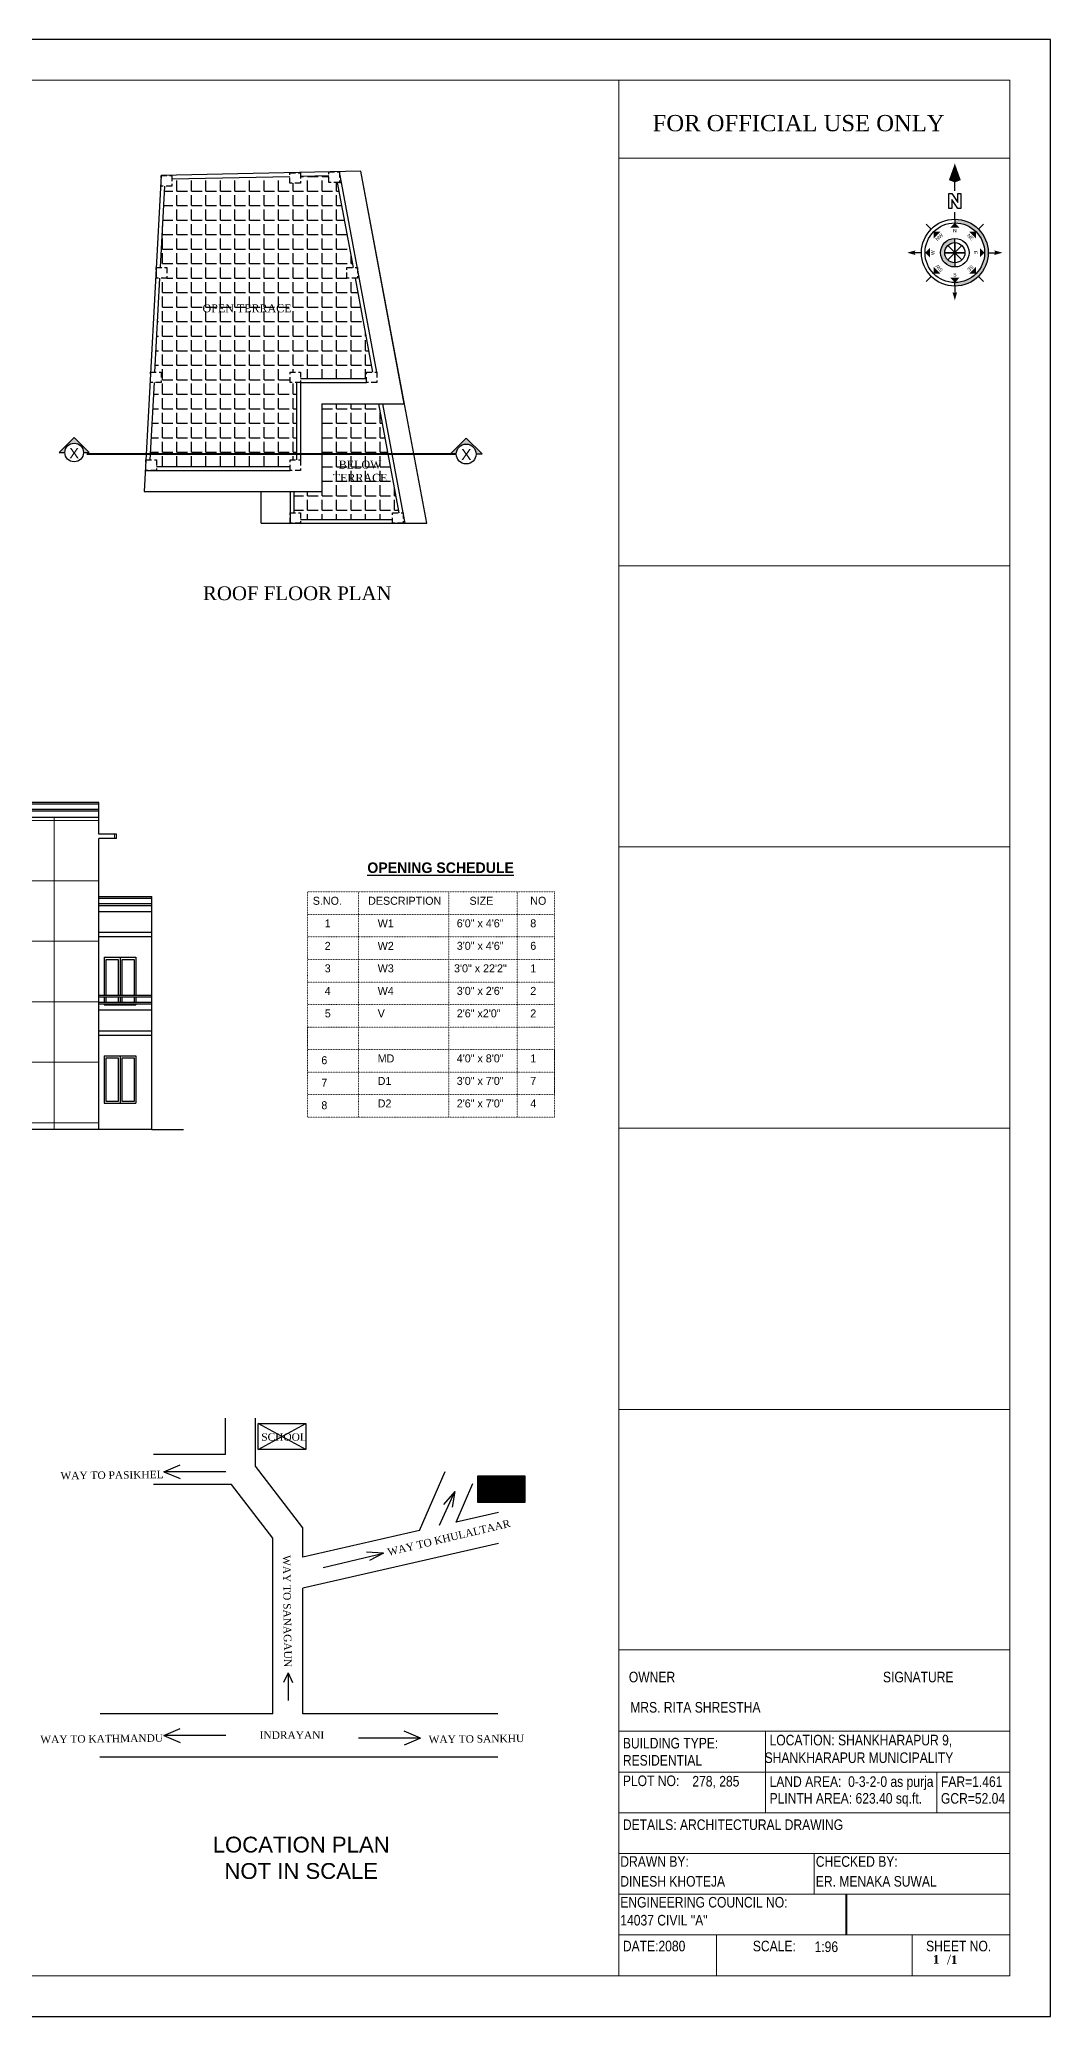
# Model space of a CAD drawing. Header units: inches. Extents: x 45643 to 67490, y -6777 to -1282.
# Drawn here: x 60290 to 61440, y -5508 to -3260 of the extents above; entities that cross this region are included whole.
import ezdxf
from ezdxf.enums import TextEntityAlignment as Align

# ---------------------------------------------------------------- set-up
doc = ezdxf.new("R2010")
doc.units = ezdxf.units.IN
doc.header["$MEASUREMENT"] = 0
for name, pattern in [('ACAD_ISO10W100', [18.5, 12, -3, 0.5, -3]), ('DOT', [0.25, 0, -0.25]), ('HIDDEN', [9.525, 6.35, -3.175])]:
    doc.linetypes.add(name, pattern=pattern)
for name, color, linetype, lineweight in [('1', 7, 'Continuous', 25), ('A-Wall', 250, 'Continuous', 40), ('A_hatch', 253, 'Continuous', 5), ('DW-SEC', 24, 'Continuous', 25), ('ELE1', 3, 'Continuous', 9), ('ELEVATION', 6, 'Continuous', 30), ('hatch', 30, 'Continuous', 5), ('Text', 7, 'Continuous', 9), ('Text 0.200', 122, 'Continuous', 20)]:
    doc.layers.add(name, color=color, linetype=linetype, lineweight=lineweight)
doc.layers.add('AG-DIAGRAM', color=7, linetype='Continuous', true_color=0xfecc66)
doc.layers.add('DIM', color=5, linetype='Continuous')
doc.layers.add('T-TEXT', color=1, linetype='Continuous')
doc.styles.add('CEAD 1', font='arial.ttf')
doc.styles.add('ordinary', font='ARIALN.TTF')
doc.styles.add('RomanS', font='stylu.ttf', dxfattribs={"height": 2})
doc.styles.add('salik subedi', font='arial.ttf')
doc.styles.get("Standard").update_dxf_attribs({"font": 'times.ttf'})
doc.styles.add('style2', font='stylu.ttf')
doc.styles.add('text-arial', font='arial.ttf', dxfattribs={"width": 0.95})
doc.styles.add('times new roman', font='times.ttf', dxfattribs={"height": 6})
pattern_1 = [(0, (14939.397, 0), (0, 16.5), [12, -4.5]), (90, (14939.397, 0), (-16.5, 1e-15), [12, -4.5])]

# ---------------------------------------------------------------- blocks, each defined once
blk = doc.blocks.new('Anno_North_J_Metric')
h = blk.add_hatch(color=0)
h.paths.add_polyline_path([(-4.17, 0), (-4.68, 0, 1), (4.68, 0), (4.17, 0, -1)])
h.paths.add_polyline_path([(1.41, 0), (2, 0, 1), (-2, 0), (-1.41, 0, -1)])
at = {"color": 0}
for p, q in [((0, 4.68), (0, 5.67)), ((-3.31, 3.31), (-4.01, 4.01)), ((3.31, 3.31), (4.01, 4.01)), ((-4.68, 0), (-5.67, 0)), ((-4.68, 0), (-4.17, 0)), ((-1.41, 0), (-2, 0)), ((1.41, 0), (-1.41, 0)), ((-1.41, 0), (1.41, 0)), ((1, 1), (-1, -1)), ((1, -1), (-1, 1)), ((-1, -1), (1, 1)), ((-1, 1), (1, -1)), ((0, -1.41), (0, 1.41)), ((0, 1.41), (0, -1.41)), ((1.41, 0), (2, 0)), ((4.68, 0), (4.17, 0)), ((4.68, 0), (5.67, 0)), ((8.67, 0), (9.83, 0)), ((-3.31, -3.31), (-4.01, -4.01)), ((0, -4.68), (0, -5.67)), ((3.31, -3.31), (4.01, -4.01))]:
    blk.add_line(p, q, dxfattribs=at)
at = {"color": 0, "linetype": 'ByBlock'}
for p, q in [((6.17, 0.82), (8.27, 0.82)), ((6.17, 0.4), (6.17, 0.82)), ((6.17, -0.44), (7.43, 0.4)), ((7.43, 0.4), (6.17, 0.4)), ((8.27, 0.4), (7.01, -0.44)), ((8.27, 0.82), (8.27, 0.4)), ((6.17, -0.86), (6.17, -0.44)), ((8.27, -0.86), (6.17, -0.86)), ((7.01, -0.44), (8.27, -0.44)), ((8.27, -0.44), (8.27, -0.86))]:
    blk.add_line(p, q, dxfattribs=at)
at = {"color": 0}
for radius in [4.68, 4.17, 2, 1.41]:
    blk.add_circle((0, 0), radius, dxfattribs=at)
for points in [[(-0.33, 5.5), (0, 5.67), (0, 6.67)], [(0, 6.67), (0.33, 5.5), (0, 5.67)], [(-2.95, 2.95), (-2, 2.95), (-2.95, 2)], [(0, 4.17), (0.67, 3.5), (-0.67, 3.5)], [(2.95, 2.95), (2.95, 2), (2, 2.95)], [(-6.67, 0), (-5.5, 0.33), (-5.67, 0)], [(-5.5, -0.33), (-5.67, 0), (-6.67, 0)], [(-4.17, 0), (-3.5, 0.67), (-3.5, -0.67)], [(4.17, 0), (3.5, -0.67), (3.5, 0.67)], [(12.5, 0), (10.17, 0.83), (9.83, 0)], [(9.83, 0), (10.17, -0.83), (12.5, 0)], [(-2.95, -2.95), (-2.95, -2), (-2, -2.95)], [(2.95, -2.95), (2, -2.95), (2.95, -2)], [(0, -4.17), (-0.67, -3.5), (0.67, -3.5)], [(0, -6.67), (-0.33, -5.5), (0, -5.67)], [(0.33, -5.5), (0, -5.67), (0, -6.67)]]:
    blk.add_solid(points, dxfattribs=at)
at = {"color": 0, "style": 'RomanS'}
blk.add_text('W', height=0.5, dxfattribs=at).set_placement((0, 2.83), align=Align.CENTER)
for s, rotation, p in [('S', 270, (-3.33, 0)), ('SW', 45, (-2, 2)), ('NW', 315, (2, 2)), ('N', 270, (2.83, 0)), ('SE', 135, (-2, -2)), ('E', 180, (0, -2.67)), ('NE', 225, (2, -2))]:
    blk.add_text(s, height=0.5, rotation=rotation, dxfattribs=at).set_placement(p, align=Align.CENTER)
blk = doc.blocks.new('SECTION-TAG')
at = {"layer": 'hatch'}
h = blk.add_hatch(color=256, dxfattribs=at)
h.dxf.hatch_style = 1
h.paths.add_polyline_path([(0.22, 0), (0.352, 0), (0, 0.352), (-0.352, 0), (-0.22, 0, -1)])
at = {"layer": 'AG-DIAGRAM'}
for p, q in [((0, 0.352), (-0.352, 0)), ((-0.352, 0), (-0.22, 0)), ((0.352, 0), (0, 0.352)), ((0.22, 0), (0.352, 0))]:
    blk.add_line(p, q, dxfattribs=at)
blk.add_circle((0, 0), 0.22, dxfattribs=at)

msp = doc.modelspace()

# ---------------------------------------------------------------- hatches: boundary and pattern name
at = {"layer": '1', "ltscale": 5}
h = msp.add_hatch(dxfattribs=at)
h.set_pattern_fill('ANSI31', color=11, scale=4.082329, angle=180, style=0)
h.set_pattern_definition([(225, (60842.1821, -5174.03636), (0.3608303, -0.3608303), [])])
h.paths.add_polyline_path([(60788, -4893.2), (60842.2, -4893.2), (60842.2, -4922.7), (60788, -4922.7)])
h.paths.add_polyline_path([(60831.3, -4901), (60801.4, -4901), (60801.4, -4914.1), (60831.3, -4914.1)], flags=24)
at = {"layer": 'A_hatch', "ltscale": 5}
h = msp.add_hatch(dxfattribs=at)
h.set_pattern_fill('ANSI37', color=11, scale=550, angle=45)
h.set_pattern_definition([(90, (-2324.59, -4491.416), (-68.75, 0), []), (180, (-2324.59, -4491.416), (-7e-15, -68.75), [])])
h.paths.add_polyline_path([(60357.7, -4275.2), (60357.7, -4168.2), (60377.6, -4168.2), (60377.6, -4163.2), (60357.7, -4163.2), (60357.7, -4144.2), (60022.2, -4144.2), (60022.2, -4163.2), (60022.2, -4275.2), (60022.2, -4387.2), (60022.2, -4499.2), (60357.7, -4499.2), (60357.7, -4387.2)])
at = {"layer": 'DW-SEC'}
h = msp.add_hatch(dxfattribs=at)
h.set_pattern_fill('ANGLE', color=256, scale=60)
h.set_pattern_definition(pattern_1)
h.paths.add_polyline_path([(60649.3, -3531.1), (60639.6, -3531.1), (60639.6, -3519.1), (60647, -3519.1), (60628.9, -3422.3), (60619.2, -3422.3), (60619.2, -3414.8), (60586.9, -3415.5), (60586.9, -3423.2), (60574.9, -3423.2), (60574.9, -3415.7), (60440.4, -3418.6), (60440.4, -3426.3), (60432.3, -3426.3), (60427.4, -3519.1), (60434.8, -3519.1), (60434.8, -3531.1), (60426.7, -3531.1), (60421, -3637.8), (60428.5, -3637.8), (60428.5, -3649.8), (60420.4, -3649.8), (60416.1, -3731), (60582.5, -3731), (60582.5, -3649.8), (60575, -3649.8), (60575, -3637.8), (60587, -3637.8), (60587, -3645.3), (60661.8, -3645.3), (60661.8, -3637.8), (60669.2, -3637.8)])
h.paths.add_polyline_path([(60575, -3737.8), (60582.5, -3737.8), (60582.5, -3731), (60416.1, -3731), (60415.7, -3737.8), (60423.2, -3737.8), (60423.2, -3745.3), (60575, -3745.3)])
h.paths.add_polyline_path([(60474.4, -3575), (60577.8, -3575), (60577.8, -3555.7), (60474.4, -3555.7)], flags=24)
h = msp.add_hatch(dxfattribs=at)
h.set_pattern_fill('ANGLE', color=256, scale=60)
h.set_pattern_definition(pattern_1)
h.paths.add_polyline_path([(60686.7, -3731), (60611, -3731), (60611, -3773.8), (60579.5, -3773.8), (60579.5, -3797.8), (60587, -3797.8), (60587, -3805.3), (60691.7, -3805.3), (60691.7, -3797.8), (60699.1, -3797.8)])
h.paths.add_polyline_path([(60676, -3673.8), (60611, -3673.8), (60611, -3731), (60686.7, -3731)])
h.paths.add_polyline_path([(60622, -3767.7), (60687.3, -3767.7), (60687.3, -3733.4), (60622, -3733.4)], flags=24)

# ---------------------------------------------------------------- linework, layer by layer
at = {"linetype": 'DOT', "lineweight": 5, "ltscale": 1.5}
for p, q in [((60652.8, -4229), (60652.8, -4485)), ((60755.7, -4229), (60755.7, -4485)), ((60833.2, -4229), (60833.2, -4485))]:
    msp.add_line(p, q, dxfattribs=at)
at = {"color": 5}
for p, q in [((60363.7, -4303.2), (60399.7, -4303.2)), ((60363.7, -4303.2), (60363.7, -4346.2)), ((60381.7, -4303.2), (60381.7, -4346.2)), ((60399.7, -4303.2), (60399.7, -4346.2)), ((60363.7, -4348.2), (60363.7, -4354.2)), ((60363.7, -4356.2), (60363.7, -4357.2)), ((60363.7, -4357.2), (60399.7, -4357.2)), ((60381.7, -4348.2), (60381.7, -4354.2)), ((60381.7, -4356.2), (60381.7, -4357.2)), ((60399.7, -4348.2), (60399.7, -4354.2)), ((60399.7, -4356.2), (60399.7, -4357.2)), ((60363.7, -4415.2), (60399.7, -4415.2)), ((60363.7, -4415.2), (60363.7, -4469.2)), ((60381.7, -4415.2), (60381.7, -4469.2)), ((60399.7, -4415.2), (60399.7, -4469.2)), ((60363.7, -4469.2), (60399.7, -4469.2))]:
    msp.add_line(p, q, dxfattribs=at)
at = {"linetype": 'DOT', "lineweight": 5, "ltscale": 1.5}
for points in [[(60594.8, -4229), (60875.6, -4229), (60875.6, -4254.6), (60594.8, -4254.6)], [(60594.8, -4280.2), (60875.6, -4280.2), (60875.6, -4305.8), (60594.8, -4305.8)], [(60594.8, -4382.6), (60875.6, -4382.6), (60875.6, -4408.2), (60594.8, -4408.2)]]:
    msp.add_lwpolyline(points, close=True, dxfattribs=at)
for points in [[(60875.6, -4254.6), (60875.6, -4280.2), (60594.8, -4280.2), (60594.8, -4254.6)], [(60594.8, -4305.8), (60594.8, -4280.2)], [(60875.6, -4280.2), (60875.6, -4305.8), (60652.8, -4305.8)], [(60875.6, -4305.8), (60875.6, -4331.4), (60594.8, -4331.4), (60594.8, -4305.8)], [(60875.6, -4331.4), (60875.6, -4357), (60594.8, -4357), (60594.8, -4331.4)], [(60652.8, -4382.6), (60594.8, -4382.6), (60594.8, -4357), (60652.8, -4357)], [(60875.6, -4357), (60875.6, -4382.6), (60833.2, -4382.6)], [(60594.8, -4485), (60594.8, -4382.6)], [(60875.6, -4382.6), (60875.6, -4433.8), (60594.8, -4433.8), (60594.8, -4382.6)], [(60875.6, -4408.2), (60875.6, -4459.4), (60594.8, -4459.4), (60594.8, -4408.2)], [(60594.8, -4485), (60875.6, -4485), (60875.6, -4408.2)]]:
    msp.add_lwpolyline(points, dxfattribs=at)
at = {"color": 5}
for points in [[(60366.1, -4346.2), (60366.1, -4305.7), (60379.6, -4305.7), (60379.6, -4346.2)], [(60384.1, -4346.2), (60384.1, -4305.7), (60397.6, -4305.7), (60397.6, -4346.2)], [(60366.1, -4354.2), (60366.1, -4348.2)], [(60379.6, -4348.2), (60379.6, -4354.2)], [(60384.1, -4354.2), (60384.1, -4348.2)], [(60397.6, -4348.2), (60397.6, -4354.2)]]:
    msp.add_lwpolyline(points, dxfattribs=at)
for points in [[(60366.1, -4417.7), (60379.6, -4417.7), (60379.6, -4467.1), (60366.1, -4467.1)], [(60384.1, -4417.7), (60397.6, -4417.7), (60397.6, -4467.1), (60384.1, -4467.1)]]:
    msp.add_lwpolyline(points, close=True, dxfattribs=at)
at = {"layer": '1', "color": 11, "ltscale": 5}
for p, q in [((60357.7, -4127.2), (60018.2, -4127.2)), ((60357.7, -4129.2), (60018.2, -4129.2)), ((60357.7, -4135.2), (60018.2, -4135.2)), ((60357.7, -4137.2), (60018.2, -4137.2)), ((60357.7, -4144.2), (60018.2, -4144.2)), ((60357.7, -4234.2), (60417.7, -4234.2)), ((60357.7, -4236.2), (60417.7, -4236.2)), ((60357.7, -4242.2), (60417.7, -4242.2)), ((60357.7, -4244.2), (60417.7, -4244.2)), ((60357.7, -4251.2), (60417.7, -4251.2)), ((60357.7, -4346.2), (60417.7, -4346.2)), ((60357.7, -4348.2), (60417.7, -4348.2)), ((60357.7, -4354.2), (60417.7, -4354.2)), ((60357.7, -4356.2), (60417.7, -4356.2)), ((60357.7, -4363.2), (60417.7, -4363.2)), ((60501.5, -4868.7), (60501.5, -4827.2)), ((60535.8, -4882), (60535.8, -4827.2)), ((60501.5, -4868.7), (60419.6, -4868.7)), ((60431.3, -4888.3), (60450, -4880.4)), ((60502, -4888.3), (60431.3, -4888.3)), ((60431.3, -4888.3), (60450, -4896.1)), ((60589.7, -4952.1), (60535.8, -4882)), ((60722.3, -4955.2), (60751.6, -4888)), ((60508.6, -4902.9), (60419.6, -4902.9)), ((60555.4, -4963.7), (60508.6, -4902.9)), ((60744.9, -4949.2), (60762.4, -4910.9)), ((60762.4, -4910.9), (60749.6, -4925.4)), ((60762.4, -4910.9), (60759.2, -4928.5)), ((60763.9, -4945.7), (60783, -4901.7)), ((60812, -4934.7), (60763.9, -4945.7)), ((60555.4, -5163.7), (60555.4, -4963.7)), ((60589.7, -4985.4), (60589.7, -4952.1)), ((60722.3, -4955.2), (60589.7, -4985.4)), ((60812, -4969.9), (60589.7, -5020.6)), ((60612.5, -4997.2), (60681.3, -4980.7)), ((60681.3, -4980.7), (60662, -4979.6)), ((60681.3, -4980.7), (60665.5, -4989.1)), ((60589.7, -5163.7), (60589.7, -5020.6)), ((60572.8, -5116.8), (60567.7, -5127.9)), ((60572.8, -5116.8), (60572.8, -5148.4)), ((60572.8, -5116.8), (60577.9, -5127.9)), ((60555.4, -5163.7), (60359.1, -5163.7)), ((60811.2, -5163.7), (60589.7, -5163.7)), ((60431.3, -5188.2), (60450, -5180.4)), ((60502, -5188.2), (60431.3, -5188.2)), ((60431.3, -5188.2), (60450, -5196.1)), ((60723.4, -5191.1), (60652.7, -5191.1)), ((60723.4, -5191.1), (60704.7, -5183.3)), ((60723.4, -5191.1), (60704.7, -5199)), ((60811.2, -5212.7), (60358.8, -5212.7))]:
    msp.add_line(p, q, dxfattribs=at)
at = {"layer": '1', "color": 1, "ltscale": 5}
for p, q in [((60538.6, -4863), (60592.8, -4833.5)), ((60592.8, -4863), (60538.6, -4833.5))]:
    msp.add_line(p, q, dxfattribs=at)
for points in [[(60592.8, -4863), (60538.6, -4863), (60538.6, -4833.5), (60592.8, -4833.5)], [(60842.2, -4893.2), (60788, -4893.2), (60788, -4922.7), (60842.2, -4922.7)]]:
    msp.add_lwpolyline(points, close=True, dxfattribs=at)
at = {"layer": 'A-Wall', "ltscale": 50}
msp.add_line((61207.4, -5368.7), (61207.4, -5415), dxfattribs=at)
at = {"layer": 'AG-DIAGRAM', "linetype": 'ACAD_ISO10W100', "lineweight": 15, "ltscale": 0.1, "const_width": 2.56}
msp.add_lwpolyline([(60343.6, -3731), (60764.1, -3731)], dxfattribs=at)
at = {"layer": 'Defpoints'}
msp.add_lwpolyline([(61439.7, -3259.7), (58262.1, -3259.7), (58262.1, -5507.7), (61439.7, -5507.7)], close=True, dxfattribs=at)
at = {"layer": 'ELE1'}
for p, q in [((60948.8, -5461.4), (60948.8, -3306)), ((61393.4, -3394.6), (60948.8, -3394.6)), ((61393.4, -3858.1), (60948.8, -3858.1)), ((61393.4, -4177.8), (60948.8, -4177.8)), ((61393.4, -4497.6), (60948.8, -4497.6)), ((61393.4, -4817.4), (60948.8, -4817.4))]:
    msp.add_line(p, q, dxfattribs=at)
msp.add_lwpolyline([(58308.5, -3306), (61393.4, -3306), (61393.4, -5461.4), (58308.5, -5461.4)], close=True, dxfattribs=at)
at = {"layer": 'ELEVATION'}
for p, q in [((60428.4, -3414.3), (60409.3, -3773.8)), ((60655.5, -3409.5), (60428.4, -3414.3)), ((60440.4, -3414.3), (60440.4, -3414.1)), ((60574.9, -3415.7), (60440.4, -3418.6)), ((60586.9, -3411.2), (60586.9, -3411)), ((60619.2, -3414.8), (60586.9, -3415.5)), ((60673.8, -3637.8), (60631.2, -3410)), ((60631.2, -3410.3), (60631.2, -3410)), ((60730.4, -3809.8), (60655.5, -3409.5)), ((60704.9, -3673.8), (60655.5, -3409.5)), ((60432.3, -3426.3), (60427.4, -3519.1)), ((60647, -3519.1), (60628.9, -3422.3)), ((60631.2, -3422.3), (60633.5, -3422.3)), ((60422.8, -3522.1), (60422.8, -3531.1)), ((60426.7, -3531.1), (60421, -3637.8)), ((60669.2, -3637.8), (60649.3, -3531.1)), ((60420.4, -3649.8), (60415.7, -3737.8)), ((60582.5, -3649.8), (60582.5, -3737.8)), ((60587, -3645.3), (60661.8, -3645.3)), ((60587, -3649.8), (60587, -3737.8)), ((60587, -3649.8), (60661.8, -3649.8)), ((60611, -3673.8), (60611, -3773.8)), ((60611, -3673.8), (60704.9, -3673.8)), ((60699.1, -3797.8), (60676, -3673.8)), ((60703.7, -3797.8), (60680.5, -3673.8)), ((60410.6, -3749.8), (60545, -3749.8)), ((60423.2, -3745.3), (60575, -3745.3)), ((60539, -3749.8), (60575, -3749.8)), ((60409.3, -3773.8), (60611, -3773.8)), ((60542, -3809.8), (60542, -3773.8)), ((60575, -3773.8), (60575, -3809.8)), ((60579.5, -3773.8), (60579.5, -3797.8)), ((60706, -3809.8), (60703.7, -3797.8)), ((60542, -3809.8), (60575, -3809.8)), ((60575, -3809.8), (60730.4, -3809.8)), ((60587, -3805.3), (60691.7, -3805.3)), ((60703.7, -3800.8), (60704.3, -3800.8)), ((60357.7, -4163.2), (60357.7, -4127.2)), ((60377.6, -4163.2), (60357.7, -4163.2)), ((60377.6, -4168.2), (60357.7, -4168.2)), ((60357.7, -4275.2), (60357.7, -4168.2)), ((60377.6, -4168.2), (60377.6, -4163.2)), ((60417.7, -4275.2), (60417.7, -4234.2)), ((60417.7, -4275.2), (60357.7, -4275.2)), ((60357.7, -4387.2), (60357.7, -4275.2)), ((60417.7, -4280.2), (60357.7, -4280.2)), ((60417.7, -4387.2), (60417.7, -4275.2)), ((60417.7, -4387.2), (60417.7, -4346.2)), ((60417.7, -4387.2), (60357.7, -4387.2)), ((60357.7, -4499.2), (60357.7, -4387.2)), ((60417.7, -4392.2), (60357.7, -4392.2)), ((60417.7, -4499.2), (60417.7, -4387.2)), ((60417.7, -4499.2), (60018.2, -4499.2)), ((60417.7, -4499.2), (60453.7, -4499.2))]:
    msp.add_line(p, q, dxfattribs=at)
at = {"layer": 'ELEVATION', "linetype": 'HIDDEN'}
for points in [[(60428.4, -3414.3), (60440.4, -3414.3), (60440.4, -3426.3), (60428.4, -3426.3)], [(60574.9, -3411.2), (60586.9, -3411.2), (60586.9, -3423.2), (60574.9, -3423.2)], [(60619.2, -3410.3), (60631.2, -3410.3), (60631.2, -3422.3), (60619.2, -3422.3)], [(60422.8, -3519.1), (60434.8, -3519.1), (60434.8, -3531.1), (60422.8, -3531.1)], [(60639.6, -3519.1), (60651.6, -3519.1), (60651.6, -3531.1), (60639.6, -3531.1)], [(60416.5, -3637.8), (60428.5, -3637.8), (60428.5, -3649.8), (60416.5, -3649.8)], [(60575, -3637.8), (60587, -3637.8), (60587, -3649.8), (60575, -3649.8)], [(60661.8, -3637.8), (60673.8, -3637.8), (60673.8, -3649.8), (60661.8, -3649.8)], [(60411.2, -3737.8), (60423.2, -3737.8), (60423.2, -3749.8), (60411.2, -3749.8)], [(60575, -3737.8), (60587, -3737.8), (60587, -3749.8), (60575, -3749.8)], [(60575, -3797.8), (60587, -3797.8), (60587, -3809.8), (60575, -3809.8)], [(60691.7, -3797.8), (60703.7, -3797.8), (60703.7, -3809.8), (60691.7, -3809.8)]]:
    msp.add_lwpolyline(points, close=True, dxfattribs=at)
at = {"layer": 'Text'}
for p, q in [((60948.8, -5090.8), (61393.4, -5090.8)), ((60948.8, -5183.4), (61393.4, -5183.4)), ((61115.6, -5183.4), (61115.6, -5276.1)), ((60948.8, -5229.8), (61393.4, -5229.8)), ((61310.5, -5229.8), (61310.5, -5276.1)), ((60948.8, -5276.1), (61393.4, -5276.1)), ((60948.8, -5322.4), (61393.4, -5322.4)), ((61171.1, -5322.4), (61171.1, -5368.8)), ((60948.8, -5368.7), (61393.4, -5368.7)), ((60948.8, -5415), (61393.4, -5415)), ((61059.9, -5461.4), (61059.9, -5415)), ((61282.3, -5461.4), (61282.3, -5415))]:
    msp.add_line(p, q, dxfattribs=at)

# ---------------------------------------------------------------- block references
at = {"color": 0, "lineweight": 20, "ltscale": 0.5, "xscale": 8.12160000007134, "yscale": 8.12160000007134, "zscale": 8.12159999999858, "rotation": 90}
msp.add_blockref('Anno_North_J_Metric', (61331, -3502.1), dxfattribs=at)
at = {"layer": 'DIM'}
for p, xscale, yscale, zscale, rotation in [((60329.5, -3729.3), 48.00000000000009, 48.00000000000009, 48.00000000000009, 0.1557565606150144), ((60775.3, -3731), 51.19999999999987, 51.19999999999987, 51.19999999999987, 0.1557566363735241)]:
    msp.add_blockref('SECTION-TAG', p, dxfattribs=dict(at, xscale=xscale, yscale=yscale, zscale=zscale, rotation=rotation))

# ---------------------------------------------------------------- texts
for s, insert, char_height, width, attachment_point in [('{\\fTimes New Roman|b0|i0|c0|p18;OPEN TERRACE}', (60526.1, -3560.8), 9.03, 186.694, 2), ('{\\fTimes New Roman|b0|i0|c0|p18;BELOW \\PTERRACE}', (60654.7, -3738.5), 9.03, 186.694, 2), ('{\\fTimes New Roman|b0|i0|c0|p18;ROOF FLOOR PLAN}', (60690.5, -3881.5), 15.677, 254.631, 3), ('\\A1;{\\fTimes New Roman|b1|i0|c0|p18;\\H1.2367x;\\P\\pi29.76545;\\H0.80859x;    \\fBookman Old Style|b0|i0|c0|p18;\\H1.6907x;/\\fBookman Old Style|b1|i0|c0|p18;\\H0.86414x;1\\fArial|b1|i0|c0|p34;\\H1.2047x; \\H0.8998x;   }', (61282.3, -5424.1), 6.5423, 86.843, 1)]:
    msp.add_mtext(s, dxfattribs=dict(insert=insert, char_height=char_height, width=width, attachment_point=attachment_point))
at = {"color": 7, "char_height": 8.57, "width": 232.953, "style": 'times new roman'}
for s, insert, attachment_point in [('SCHOOL', (60542.3, -4844.5), 1), ('SITE', (60803.7, -4912.1), 7), ('INDRAYANI', (60540.5, -5192), 7)]:
    msp.add_mtext(s, dxfattribs=dict(at, insert=insert, attachment_point=attachment_point))
at = {"color": 7, "char_height": 8.573, "width": 232.953, "attachment_point": 7, "style": 'times new roman'}
for s, insert, rotation in [('WAY TO PASIKHEL', (60314, -4897.2), 0.6802), ('WAY TO KHULALTAAR', (60687, -4984.1), 13.3805), ('WAY TO SANAGAUN', (60566.6, -4983.1), 270.6802), ('WAY TO KATHMANDU', (60291.1, -5197.1), 0.6802), ('WAY TO SANKHU', (60732.7, -5197.1), 0.6802)]:
    msp.add_mtext(s, dxfattribs=dict(at, insert=insert, rotation=rotation))
at = {"color": 1, "insert": (60587.7, -5351.5), "char_height": 18, "width": 810.545, "attachment_point": 8, "style": 'CEAD 1'}
msp.add_mtext('LOCATION PLAN\\PNOT IN SCALE', dxfattribs=at)
at = {"layer": 'T-TEXT', "insert": (60662.9, -4195.4), "char_height": 12, "width": 298.488, "attachment_point": 1, "style": 'salik subedi'}
msp.add_mtext('{\\fStylus BT|b1|i0|c0|p34;\\LOPENING SCHEDULE}', dxfattribs=at)
at = {"layer": 'Text'}
msp.add_text('FOR OFFICIAL USE ONLY', height=18.527, dxfattribs=at).set_placement((60987.4, -3364))
at = {"layer": 'Text', "style": 'text-arial'}
for height, p in [(12, (60323.9, -3736.1)), (12.8, (60769.5, -3738))]:
    msp.add_text('X', height=height, rotation=0.1558, dxfattribs=at).set_placement(p)
at = {"layer": 'Text', "style": 'ordinary'}
for s, p in [('OWNER', (60960.3, -5127.7)), ('SIGNATURE', (61249.3, -5127.7)), ('MRS. RITA SHRESTHA', (60961.9, -5162.1)), ('BUILDING TYPE:  ', (60953.5, -5202.9)), ('LOCATION: SHANKHARAPUR 9,', (61120.3, -5199.4)), ('RESIDENTIAL', (60953.5, -5222.4)), ('SHANKHARAPUR MUNICIPALITY', (61114.7, -5219.4)), ('PLOT NO: ', (60953.5, -5245.7)), ('278, 285', (61032.5, -5246.2)), ('LAND AREA:  0-3-2-0 as purja', (61120.3, -5246.6)), ('FAR=1.461', (61315.2, -5246.7)), ('PLINTH AREA: 623.40 sq.ft.', (61120.3, -5265.6)), ('GCR=52.04', (61315.2, -5265.7)), ('DETAILS: ARCHITECTURAL DRAWING ', (60953.5, -5295.6)), ('DRAWN BY:', (60950.6, -5337.5)), ('CHECKED BY: ', (61172.9, -5337.5)), ('DINESH KHOTEJA', (60950.6, -5360)), ('ER. MENAKA SUWAL', (61172.9, -5360)), ('ENGINEERING COUNCIL NO:', (60950.6, -5383.8)), ('14037 CIVIL "A"', (60950.6, -5404.2)), ('DATE:2080', (60953.5, -5433.6)), ('SCALE:', (61101.3, -5433.6)), ('SHEET NO.', (61298.3, -5433.6))]:
    msp.add_text(s, height=12, dxfattribs=at).set_placement(p)
at = {"layer": 'Text', "char_height": 9.1, "width": 74.858, "attachment_point": 4, "style": 'style2'}
for s, insert in [('S.NO.', (60600.9, -4239.1)), ('DESCRIPTION', (60663.8, -4239.1)), ('SIZE', (60779.1, -4239.1)), ('NO', (60848.2, -4239.1)), ('    1', (60600.9, -4264.7)), ('W1', (60674.7, -4264.7)), ('6\'0" x 4\'6"', (60764.6, -4264.7)), ('8', (60848.2, -4264.7)), ('    2', (60600.9, -4290.3)), ('W2', (60674.7, -4290.3)), ('3\'0" x 4\'6"', (60764.6, -4290.3)), ('6', (60848.2, -4290.3)), ('    3', (60600.9, -4315.9)), ('W3', (60674.7, -4315.9)), ('3\'0" x 22\'2"', (60761.5, -4315.9)), ('1', (60848.2, -4315.9)), ('    4', (60600.9, -4341.5)), ('W4', (60674.7, -4341.5)), ('3\'0" x 2\'6"', (60764.6, -4341.5)), ('2', (60848.2, -4341.5)), ('   5', (60604.4, -4367.1)), ('V', (60674.7, -4367.1)), ('2\'6" x2\'0"', (60764.6, -4367.1)), ('2', (60848.2, -4367.1)), ('    6', (60597.1, -4420.4)), ('MD', (60674.7, -4418.3)), ('4\'0" x 8\'0"', (60764.6, -4418.3)), ('1', (60848.2, -4418.3)), ('    7', (60597.1, -4446)), ('D1', (60674.7, -4443.9)), ('3\'0" x 7\'0"', (60764.6, -4443.9)), ('7', (60848.2, -4443.9)), ('    8', (60597.1, -4471.6)), ('D2', (60674.7, -4469.5)), ('2\'6" x 7\'0"', (60764.6, -4469.5)), ('4', (60848.2, -4469.5))]:
    msp.add_mtext(s, dxfattribs=dict(at, insert=insert))
at = {"layer": 'Text', "style": 'ordinary'}
msp.add_attdef('1:96', (61171.5, -5434.4), 'SCALE', height=12, dxfattribs=at)
at = {"layer": 'Text 0.200', "ltscale": 10, "insert": (61309.7, -5437.7), "char_height": 9.93, "width": 19.482, "attachment_point": 2}
msp.add_mtext('{\\fBookman Old Style|b1|i0|c0|p18;1}', dxfattribs=at)

doc.saveas('drawing.dxf')
